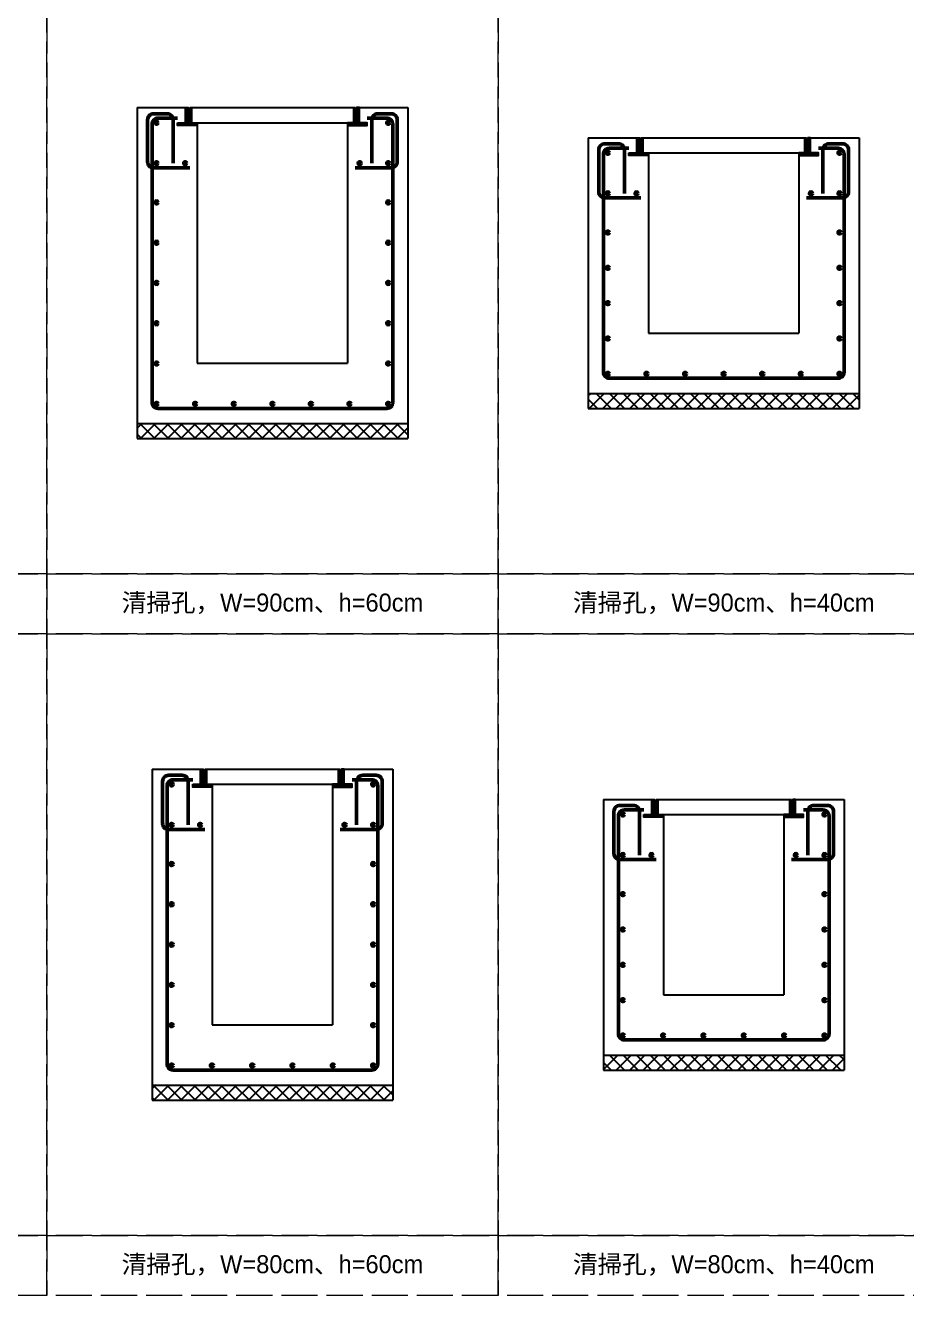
# Model space of a CAD drawing. Extents: x -7340 to 3675, y -3342 to 777.
# Drawn here: x 1542.9 to 1835.8, y -3342 to -2919.7 of the extents above; entities that cross this region are included whole.
import ezdxf

# ---------------------------------------------------------------- set-up
doc = ezdxf.new("R2010")
doc.units = 0
doc.header["$MEASUREMENT"] = 0
doc.linetypes.add('ACAD_ISO02W100', pattern=[15, 12, -3])
doc.layers.add('一、4.基本-隱藏', color=9, linetype='ACAD_ISO02W100', lineweight=20, plot=False)
doc.layers.add('三、3.文字-註解文字', color=2, linetype='Continuous')
for name, color, linetype, lineweight in [('二、2.繪圖-施作項目', 181, 'Continuous', 30), ('二、5.繪圖-鋼筋', 60, 'Continuous', 50), ('二、6.繪圖-其他施作項目', 35, 'Continuous', 30)]:
    doc.layers.add(name, color=color, linetype=linetype, lineweight=lineweight)
doc.styles.add('註解文字', font='MS PGothic.ttf', dxfattribs={"height": 3})
pattern_1 = [(45, (115.2368, -3310.5284), (-2.245064, 2.245064), []), (135, (115.2368, -3310.5284), (-2.245064, -2.245064), [])]

msp = doc.modelspace()

# ---------------------------------------------------------------- hatches: boundary and pattern name
at = {"layer": '二、2.繪圖-施作項目'}
h = msp.add_hatch(dxfattribs=at)
h.set_pattern_fill('ANSI37', color=256)
h.set_pattern_definition(pattern_1)
h.paths.add_polyline_path([(1730, -3042), (1730, -3047), (1820, -3047), (1820, -3042)])
h = msp.add_hatch(dxfattribs=at)
h.set_pattern_fill('ANSI37', color=256)
h.set_pattern_definition(pattern_1)
h.paths.add_polyline_path([(1670, -3057), (1670, -3052), (1580, -3052), (1580, -3057)])
h = msp.add_hatch(dxfattribs=at)
h.set_pattern_fill('ANSI37', color=256)
h.set_pattern_definition(pattern_1)
h.paths.add_polyline_path([(1735, -3262), (1735, -3267), (1815, -3267), (1815, -3262)])
h = msp.add_hatch(dxfattribs=at)
h.set_pattern_fill('ANSI37', color=256)
h.set_pattern_definition(pattern_1)
h.paths.add_polyline_path([(1585, -3272), (1585, -3277), (1665, -3277), (1665, -3272)])
at = {"layer": '二、5.繪圖-鋼筋'}
h = msp.add_hatch(color=256, dxfattribs=at)
h.dxf.hatch_style = 1
h.paths.add_polyline_path([(1587, -2952, 1), (1586, -2952, 1)])
h = msp.add_hatch(color=256, dxfattribs=at)
h.dxf.hatch_style = 1
h.paths.add_polyline_path([(1664, -2952, 1), (1663, -2952, 1)])
h = msp.add_hatch(color=256, dxfattribs=at)
h.dxf.hatch_style = 1
h.paths.add_polyline_path([(1737, -2962, 1), (1736, -2962, 1)])
h = msp.add_hatch(color=256, dxfattribs=at)
h.dxf.hatch_style = 1
h.paths.add_polyline_path([(1814, -2962, 1), (1813, -2962, 1)])
h = msp.add_hatch(color=256, dxfattribs=at)
h.dxf.hatch_style = 1
h.paths.add_polyline_path([(1587, -2965.5, 1), (1586, -2965.5, 1)])
h = msp.add_hatch(color=256, dxfattribs=at)
h.dxf.hatch_style = 1
h.paths.add_polyline_path([(1596.5, -2965.5, 1), (1595.5, -2965.5, 1)])
h = msp.add_hatch(color=256, dxfattribs=at)
h.dxf.hatch_style = 1
h.paths.add_polyline_path([(1654.5, -2965.5, 1), (1653.5, -2965.5, 1)])
h = msp.add_hatch(color=256, dxfattribs=at)
h.dxf.hatch_style = 1
h.paths.add_polyline_path([(1664, -2965.5, 1), (1663, -2965.5, 1)])
h = msp.add_hatch(color=256, dxfattribs=at)
h.dxf.hatch_style = 1
h.paths.add_polyline_path([(1737, -2975.5, 1), (1736, -2975.5, 1)])
h = msp.add_hatch(color=256, dxfattribs=at)
h.dxf.hatch_style = 1
h.paths.add_polyline_path([(1746.5, -2975.5, 1), (1745.5, -2975.5, 1)])
h = msp.add_hatch(color=256, dxfattribs=at)
h.dxf.hatch_style = 1
h.paths.add_polyline_path([(1804.5, -2975.5, 1), (1803.5, -2975.5, 1)])
h = msp.add_hatch(color=256, dxfattribs=at)
h.dxf.hatch_style = 1
h.paths.add_polyline_path([(1814, -2975.5, 1), (1813, -2975.5, 1)])
h = msp.add_hatch(color=256, dxfattribs=at)
h.dxf.hatch_style = 1
h.paths.add_polyline_path([(1587, -2978.5, 1), (1586, -2978.5, 1)])
h = msp.add_hatch(color=256, dxfattribs=at)
h.dxf.hatch_style = 1
h.paths.add_polyline_path([(1664, -2978.5, 1), (1663, -2978.5, 1)])
h = msp.add_hatch(color=256, dxfattribs=at)
h.dxf.hatch_style = 1
h.paths.add_polyline_path([(1737, -2988.5, 1), (1736, -2988.5, 1)])
h = msp.add_hatch(color=256, dxfattribs=at)
h.dxf.hatch_style = 1
h.paths.add_polyline_path([(1814, -2988.5, 1), (1813, -2988.5, 1)])
h = msp.add_hatch(color=256, dxfattribs=at)
h.dxf.hatch_style = 1
h.paths.add_polyline_path([(1587, -2991.9, 1), (1586, -2991.9, 1)])
h = msp.add_hatch(color=256, dxfattribs=at)
h.dxf.hatch_style = 1
h.paths.add_polyline_path([(1664, -2991.9, 1), (1663, -2991.9, 1)])
h = msp.add_hatch(color=256, dxfattribs=at)
h.dxf.hatch_style = 1
h.paths.add_polyline_path([(1737, -3000.25, 1), (1736, -3000.25, 1)])
h = msp.add_hatch(color=256, dxfattribs=at)
h.dxf.hatch_style = 1
h.paths.add_polyline_path([(1814, -3000.25, 1), (1813, -3000.25, 1)])
h = msp.add_hatch(color=256, dxfattribs=at)
h.dxf.hatch_style = 1
h.paths.add_polyline_path([(1587, -3005.3, 1), (1586, -3005.3, 1)])
h = msp.add_hatch(color=256, dxfattribs=at)
h.dxf.hatch_style = 1
h.paths.add_polyline_path([(1664, -3005.3, 1), (1663, -3005.3, 1)])
h = msp.add_hatch(color=256, dxfattribs=at)
h.dxf.hatch_style = 1
h.paths.add_polyline_path([(1737, -3012, 1), (1736, -3012, 1)])
h = msp.add_hatch(color=256, dxfattribs=at)
h.dxf.hatch_style = 1
h.paths.add_polyline_path([(1814, -3012, 1), (1813, -3012, 1)])
h = msp.add_hatch(color=256, dxfattribs=at)
h.dxf.hatch_style = 1
h.paths.add_polyline_path([(1587, -3018.7, 1), (1586, -3018.7, 1)])
h = msp.add_hatch(color=256, dxfattribs=at)
h.dxf.hatch_style = 1
h.paths.add_polyline_path([(1664, -3018.7, 1), (1663, -3018.7, 1)])
h = msp.add_hatch(color=256, dxfattribs=at)
h.dxf.hatch_style = 1
h.paths.add_polyline_path([(1737, -3023.75, 1), (1736, -3023.75, 1)])
h = msp.add_hatch(color=256, dxfattribs=at)
h.dxf.hatch_style = 1
h.paths.add_polyline_path([(1814, -3023.75, 1), (1813, -3023.75, 1)])
h = msp.add_hatch(color=256, dxfattribs=at)
h.dxf.hatch_style = 1
h.paths.add_polyline_path([(1587, -3032.1, 1), (1586, -3032.1, 1)])
h = msp.add_hatch(color=256, dxfattribs=at)
h.dxf.hatch_style = 1
h.paths.add_polyline_path([(1664, -3032.1, 1), (1663, -3032.1, 1)])
h = msp.add_hatch(color=256, dxfattribs=at)
h.dxf.hatch_style = 1
h.paths.add_polyline_path([(1737, -3035.5, 1), (1736, -3035.5, 1)])
h = msp.add_hatch(color=256, dxfattribs=at)
h.dxf.hatch_style = 1
h.paths.add_polyline_path([(1749.83, -3035.5, 1), (1748.83, -3035.5, 1)])
h = msp.add_hatch(color=256, dxfattribs=at)
h.dxf.hatch_style = 1
h.paths.add_polyline_path([(1762.66, -3035.5, 1), (1761.66, -3035.5, 1)])
h = msp.add_hatch(color=256, dxfattribs=at)
h.dxf.hatch_style = 1
h.paths.add_polyline_path([(1775.5, -3035.5, 1), (1774.5, -3035.5, 1)])
h = msp.add_hatch(color=256, dxfattribs=at)
h.dxf.hatch_style = 1
h.paths.add_polyline_path([(1788.32, -3035.5, 1), (1787.32, -3035.5, 1)])
h = msp.add_hatch(color=256, dxfattribs=at)
h.dxf.hatch_style = 1
h.paths.add_polyline_path([(1801.15, -3035.5, 1), (1800.15, -3035.5, 1)])
h = msp.add_hatch(color=256, dxfattribs=at)
h.dxf.hatch_style = 1
h.paths.add_polyline_path([(1814, -3035.5, 1), (1813, -3035.5, 1)])
h = msp.add_hatch(color=256, dxfattribs=at)
h.dxf.hatch_style = 1
h.paths.add_polyline_path([(1587, -3045.5, 1), (1586, -3045.5, 1)])
h = msp.add_hatch(color=256, dxfattribs=at)
h.dxf.hatch_style = 1
h.paths.add_polyline_path([(1599.83, -3045.5, 1), (1598.83, -3045.5, 1)])
h = msp.add_hatch(color=256, dxfattribs=at)
h.dxf.hatch_style = 1
h.paths.add_polyline_path([(1612.66, -3045.5, 1), (1611.66, -3045.5, 1)])
h = msp.add_hatch(color=256, dxfattribs=at)
h.dxf.hatch_style = 1
h.paths.add_polyline_path([(1625.5, -3045.5, 1), (1624.5, -3045.5, 1)])
h = msp.add_hatch(color=256, dxfattribs=at)
h.dxf.hatch_style = 1
h.paths.add_polyline_path([(1638.32, -3045.5, 1), (1637.32, -3045.5, 1)])
h = msp.add_hatch(color=256, dxfattribs=at)
h.dxf.hatch_style = 1
h.paths.add_polyline_path([(1651.15, -3045.5, 1), (1650.15, -3045.5, 1)])
h = msp.add_hatch(color=256, dxfattribs=at)
h.dxf.hatch_style = 1
h.paths.add_polyline_path([(1664, -3045.5, 1), (1663, -3045.5, 1)])
h = msp.add_hatch(color=256, dxfattribs=at)
h.dxf.hatch_style = 1
h.paths.add_polyline_path([(1592, -3172, 1), (1591, -3172, 1)])
h = msp.add_hatch(color=256, dxfattribs=at)
h.dxf.hatch_style = 1
h.paths.add_polyline_path([(1659, -3172, 1), (1658, -3172, 1)])
h = msp.add_hatch(color=256, dxfattribs=at)
h.dxf.hatch_style = 1
h.paths.add_polyline_path([(1742, -3182, 1), (1741, -3182, 1)])
h = msp.add_hatch(color=256, dxfattribs=at)
h.dxf.hatch_style = 1
h.paths.add_polyline_path([(1809, -3182, 1), (1808, -3182, 1)])
h = msp.add_hatch(color=256, dxfattribs=at)
h.dxf.hatch_style = 1
h.paths.add_polyline_path([(1592, -3185.5, 1), (1591, -3185.5, 1)])
h = msp.add_hatch(color=256, dxfattribs=at)
h.dxf.hatch_style = 1
h.paths.add_polyline_path([(1601.5, -3185.5, 1), (1600.5, -3185.5, 1)])
h = msp.add_hatch(color=256, dxfattribs=at)
h.dxf.hatch_style = 1
h.paths.add_polyline_path([(1649.5, -3185.5, 1), (1648.5, -3185.5, 1)])
h = msp.add_hatch(color=256, dxfattribs=at)
h.dxf.hatch_style = 1
h.paths.add_polyline_path([(1659, -3185.5, 1), (1658, -3185.5, 1)])
h = msp.add_hatch(color=256, dxfattribs=at)
h.dxf.hatch_style = 1
h.paths.add_polyline_path([(1742, -3195.5, 1), (1741, -3195.5, 1)])
h = msp.add_hatch(color=256, dxfattribs=at)
h.dxf.hatch_style = 1
h.paths.add_polyline_path([(1751.5, -3195.5, 1), (1750.5, -3195.5, 1)])
h = msp.add_hatch(color=256, dxfattribs=at)
h.dxf.hatch_style = 1
h.paths.add_polyline_path([(1799.5, -3195.5, 1), (1798.5, -3195.5, 1)])
h = msp.add_hatch(color=256, dxfattribs=at)
h.dxf.hatch_style = 1
h.paths.add_polyline_path([(1809, -3195.5, 1), (1808, -3195.5, 1)])
h = msp.add_hatch(color=256, dxfattribs=at)
h.dxf.hatch_style = 1
h.paths.add_polyline_path([(1592, -3198.5, 1), (1591, -3198.5, 1)])
h = msp.add_hatch(color=256, dxfattribs=at)
h.dxf.hatch_style = 1
h.paths.add_polyline_path([(1659, -3198.5, 1), (1658, -3198.5, 1)])
h = msp.add_hatch(color=256, dxfattribs=at)
h.dxf.hatch_style = 1
h.paths.add_polyline_path([(1742, -3208.5, 1), (1741, -3208.5, 1)])
h = msp.add_hatch(color=256, dxfattribs=at)
h.dxf.hatch_style = 1
h.paths.add_polyline_path([(1809, -3208.5, 1), (1808, -3208.5, 1)])
h = msp.add_hatch(color=256, dxfattribs=at)
h.dxf.hatch_style = 1
h.paths.add_polyline_path([(1592, -3211.9, 1), (1591, -3211.9, 1)])
h = msp.add_hatch(color=256, dxfattribs=at)
h.dxf.hatch_style = 1
h.paths.add_polyline_path([(1659, -3211.9, 1), (1658, -3211.9, 1)])
h = msp.add_hatch(color=256, dxfattribs=at)
h.dxf.hatch_style = 1
h.paths.add_polyline_path([(1742, -3220.25, 1), (1741, -3220.25, 1)])
h = msp.add_hatch(color=256, dxfattribs=at)
h.dxf.hatch_style = 1
h.paths.add_polyline_path([(1809, -3220.25, 1), (1808, -3220.25, 1)])
h = msp.add_hatch(color=256, dxfattribs=at)
h.dxf.hatch_style = 1
h.paths.add_polyline_path([(1592, -3225.3, 1), (1591, -3225.3, 1)])
h = msp.add_hatch(color=256, dxfattribs=at)
h.dxf.hatch_style = 1
h.paths.add_polyline_path([(1659, -3225.3, 1), (1658, -3225.3, 1)])
h = msp.add_hatch(color=256, dxfattribs=at)
h.dxf.hatch_style = 1
h.paths.add_polyline_path([(1742, -3232, 1), (1741, -3232, 1)])
h = msp.add_hatch(color=256, dxfattribs=at)
h.dxf.hatch_style = 1
h.paths.add_polyline_path([(1809, -3232, 1), (1808, -3232, 1)])
h = msp.add_hatch(color=256, dxfattribs=at)
h.dxf.hatch_style = 1
h.paths.add_polyline_path([(1592, -3238.7, 1), (1591, -3238.7, 1)])
h = msp.add_hatch(color=256, dxfattribs=at)
h.dxf.hatch_style = 1
h.paths.add_polyline_path([(1659, -3238.7, 1), (1658, -3238.7, 1)])
h = msp.add_hatch(color=256, dxfattribs=at)
h.dxf.hatch_style = 1
h.paths.add_polyline_path([(1742, -3243.75, 1), (1741, -3243.75, 1)])
h = msp.add_hatch(color=256, dxfattribs=at)
h.dxf.hatch_style = 1
h.paths.add_polyline_path([(1809, -3243.75, 1), (1808, -3243.75, 1)])
h = msp.add_hatch(color=256, dxfattribs=at)
h.dxf.hatch_style = 1
h.paths.add_polyline_path([(1592, -3252.1, 1), (1591, -3252.1, 1)])
h = msp.add_hatch(color=256, dxfattribs=at)
h.dxf.hatch_style = 1
h.paths.add_polyline_path([(1659, -3252.1, 1), (1658, -3252.1, 1)])
h = msp.add_hatch(color=256, dxfattribs=at)
h.dxf.hatch_style = 1
h.paths.add_polyline_path([(1742, -3255.5, 1), (1741, -3255.5, 1)])
h = msp.add_hatch(color=256, dxfattribs=at)
h.dxf.hatch_style = 1
h.paths.add_polyline_path([(1755.4, -3255.5, 1), (1754.4, -3255.5, 1)])
h = msp.add_hatch(color=256, dxfattribs=at)
h.dxf.hatch_style = 1
h.paths.add_polyline_path([(1768.8, -3255.5, 1), (1767.8, -3255.5, 1)])
h = msp.add_hatch(color=256, dxfattribs=at)
h.dxf.hatch_style = 1
h.paths.add_polyline_path([(1782.2, -3255.5, 1), (1781.2, -3255.5, 1)])
h = msp.add_hatch(color=256, dxfattribs=at)
h.dxf.hatch_style = 1
h.paths.add_polyline_path([(1795.6, -3255.5, 1), (1794.6, -3255.5, 1)])
h = msp.add_hatch(color=256, dxfattribs=at)
h.dxf.hatch_style = 1
h.paths.add_polyline_path([(1809, -3255.5, 1), (1808, -3255.5, 1)])
h = msp.add_hatch(color=256, dxfattribs=at)
h.dxf.hatch_style = 1
h.paths.add_polyline_path([(1592, -3265.5, 1), (1591, -3265.5, 1)])
h = msp.add_hatch(color=256, dxfattribs=at)
h.dxf.hatch_style = 1
h.paths.add_polyline_path([(1605.4, -3265.5, 1), (1604.4, -3265.5, 1)])
h = msp.add_hatch(color=256, dxfattribs=at)
h.dxf.hatch_style = 1
h.paths.add_polyline_path([(1618.8, -3265.5, 1), (1617.8, -3265.5, 1)])
h = msp.add_hatch(color=256, dxfattribs=at)
h.dxf.hatch_style = 1
h.paths.add_polyline_path([(1632.2, -3265.5, 1), (1631.2, -3265.5, 1)])
h = msp.add_hatch(color=256, dxfattribs=at)
h.dxf.hatch_style = 1
h.paths.add_polyline_path([(1645.6, -3265.5, 1), (1644.6, -3265.5, 1)])
h = msp.add_hatch(color=256, dxfattribs=at)
h.dxf.hatch_style = 1
h.paths.add_polyline_path([(1659, -3265.5, 1), (1658, -3265.5, 1)])
at = {"layer": '二、6.繪圖-其他施作項目'}
h = msp.add_hatch(dxfattribs=at)
h.set_pattern_fill('ANSI31', color=256, scale=0.1)
h.set_pattern_definition([(45, (2824.83422, -3967.52732), (-0.2245064, 0.2245064), [])])
h.paths.add_polyline_path([(1597, -2947), (1596.1, -2947), (1596.1, -2952), (1593.5, -2952), (1593.5, -2952.9), (1600, -2952.9), (1600, -2952), (1597, -2952)])
h.paths.add_polyline_path([(1653, -2952), (1650, -2952), (1650, -2952.9), (1656.5, -2952.9), (1656.5, -2952), (1653.9, -2952), (1653.9, -2947), (1653, -2947)])
h = msp.add_hatch(dxfattribs=at)
h.set_pattern_fill('ANSI31', color=256, scale=0.1)
h.set_pattern_definition([(45, (2974.83422, -3977.52732), (-0.2245064, 0.2245064), [])])
h.paths.add_polyline_path([(1747, -2957), (1746.1, -2957), (1746.1, -2962), (1743.5, -2962), (1743.5, -2962.9), (1750, -2962.9), (1750, -2962), (1747, -2962)])
h.paths.add_polyline_path([(1803, -2962), (1800, -2962), (1800, -2962.9), (1806.5, -2962.9), (1806.5, -2962), (1803.9, -2962), (1803.9, -2957), (1803, -2957)])
h = msp.add_hatch(dxfattribs=at)
h.set_pattern_fill('ANSI31', color=256, scale=0.1)
h.set_pattern_definition([(45, (3316.50886, -4471.28593), (-0.224506403, 0.224506403), [])])
h.paths.add_polyline_path([(1601.1, -3172), (1598.5, -3172), (1598.5, -3172.9), (1605, -3172.9), (1605, -3172), (1602, -3172), (1602, -3167), (1601.1, -3167)])
h.paths.add_polyline_path([(1648.9, -3167), (1648, -3167), (1648, -3172), (1645, -3172), (1645, -3172.9), (1651.5, -3172.9), (1651.5, -3172), (1648.9, -3172)])
h = msp.add_hatch(dxfattribs=at)
h.set_pattern_fill('ANSI31', color=256, scale=0.1)
h.set_pattern_definition([(45, (3466.50886, -4481.28593), (-0.224506403, 0.224506403), [])])
h.paths.add_polyline_path([(1751.1, -3182), (1748.5, -3182), (1748.5, -3182.9), (1755, -3182.9), (1755, -3182), (1752, -3182), (1752, -3177), (1751.1, -3177)])
h.paths.add_polyline_path([(1798.9, -3177), (1798, -3177), (1798, -3182), (1795, -3182), (1795, -3182.9), (1801.5, -3182.9), (1801.5, -3182), (1798.9, -3182)])

# ---------------------------------------------------------------- linework, layer by layer
at = {"layer": '一、4.基本-隱藏'}
for points in [[(1400, -2902), (1550, -2902), (1550, -3102), (1400, -3102)], [(1550, -2902), (1700, -2902), (1700, -3102), (1550, -3102)], [(1700, -2902), (1850, -2902), (1850, -3102), (1700, -3102)], [(1400, -3102), (1550, -3102), (1550, -3122), (1400, -3122)], [(1550, -3102), (1700, -3102), (1700, -3122), (1550, -3122)], [(1700, -3102), (1850, -3102), (1850, -3122), (1700, -3122)], [(1400, -3122), (1550, -3122), (1550, -3322), (1400, -3322)], [(1550, -3122), (1700, -3122), (1700, -3322), (1550, -3322)], [(1700, -3122), (1850, -3122), (1850, -3322), (1700, -3322)], [(1400, -3322), (1550, -3322), (1550, -3342), (1400, -3342)], [(1550, -3322), (1700, -3322), (1700, -3342), (1550, -3342)], [(1700, -3322), (1850, -3322), (1850, -3342), (1700, -3342)]]:
    msp.add_lwpolyline(points, close=True, dxfattribs=at)
at = {"layer": '二、2.繪圖-施作項目'}
for points in [[(1580, -2947), (1596.1, -2947)], [(1580, -2947), (1580, -3057)], [(1653.9, -2947), (1670, -2947)], [(1670, -2947), (1670, -3057)], [(1600, -2952), (1600, -3032)], [(1650, -2952), (1650, -3032)], [(1730, -2957), (1746.1, -2957)], [(1730, -2957), (1730, -3047)], [(1803.9, -2957), (1820, -2957)], [(1820, -2957), (1820, -3047)], [(1750, -2962), (1750, -3022)], [(1800, -2962), (1800, -3022)], [(1750, -3022), (1800, -3022)], [(1600, -3032), (1650, -3032)], [(1730, -3042), (1820, -3042)], [(1730, -3047), (1820, -3047)], [(1580, -3052), (1670, -3052)], [(1580, -3057), (1670, -3057)], [(1585, -3167), (1601.1, -3167)], [(1585, -3167), (1585, -3277)], [(1648.9, -3167), (1665, -3167)], [(1665, -3167), (1665, -3277)], [(1605, -3172), (1605, -3252)], [(1645, -3172), (1645, -3252)], [(1735, -3177), (1751.1, -3177)], [(1735, -3177), (1735, -3267)], [(1798.9, -3177), (1815, -3177)], [(1815, -3177), (1815, -3267)], [(1755, -3182), (1755, -3242)], [(1795, -3182), (1795, -3242)], [(1755, -3242), (1795, -3242)], [(1605, -3252), (1645, -3252)], [(1735, -3262), (1815, -3262)], [(1735, -3267), (1815, -3267)], [(1585, -3272), (1665, -3272)], [(1585, -3277), (1665, -3277)]]:
    msp.add_lwpolyline(points, dxfattribs=at)
at = {"layer": '二、5.繪圖-鋼筋'}
for points in [[(1597.5, -2967), (1585.5, -2967, -0.4142136), (1583.5, -2965), (1583.5, -2951, -0.4142136), (1585.5, -2949), (1590, -2949, -0.4142136), (1592, -2951), (1592, -2965.5)], [(1656.5, -2950.5), (1663, -2950.5, -0.4142136), (1665, -2952.5), (1665, -3045, -0.4142136), (1663, -3047), (1587, -3047, -0.4142136), (1585, -3045), (1585, -2952.5, -0.4142136), (1587, -2950.5), (1593.5, -2950.5)], [(1652.5, -2967), (1664.5, -2967, 0.4142136), (1666.5, -2965), (1666.5, -2951, 0.4142136), (1664.5, -2949), (1660, -2949, 0.4142136), (1658, -2951), (1658, -2965.5)], [(1747.5, -2977), (1735.5, -2977, -0.4142136), (1733.5, -2975), (1733.5, -2961, -0.4142136), (1735.5, -2959), (1740, -2959, -0.4142136), (1742, -2961), (1742, -2975.5)], [(1806.5, -2960.5), (1813, -2960.5, -0.4142136), (1815, -2962.5), (1815, -3035, -0.4142136), (1813, -3037), (1737, -3037, -0.4142136), (1735, -3035), (1735, -2962.5, -0.4142136), (1737, -2960.5), (1743.5, -2960.5)], [(1802.5, -2977), (1814.5, -2977, 0.4142136), (1816.5, -2975), (1816.5, -2961, 0.4142136), (1814.5, -2959), (1810, -2959, 0.4142136), (1808, -2961), (1808, -2975.5)], [(1602.5, -3187), (1590.5, -3187, -0.4142136), (1588.5, -3185), (1588.5, -3171, -0.4142136), (1590.5, -3169), (1595, -3169, -0.4142136), (1597, -3171), (1597, -3185.5)], [(1651.5, -3170.5), (1658, -3170.5, -0.4142136), (1660, -3172.5), (1660, -3265, -0.4142136), (1658, -3267), (1592, -3267, -0.4142136), (1590, -3265), (1590, -3172.5, -0.4142136), (1592, -3170.5), (1598.5, -3170.5)], [(1647.5, -3187), (1659.5, -3187, 0.4142136), (1661.5, -3185), (1661.5, -3171, 0.4142136), (1659.5, -3169), (1655, -3169, 0.4142136), (1653, -3171), (1653, -3185.5)], [(1752.5, -3197), (1740.5, -3197, -0.4142136), (1738.5, -3195), (1738.5, -3181, -0.4142136), (1740.5, -3179), (1745, -3179, -0.4142136), (1747, -3181), (1747, -3195.5)], [(1797.5, -3197), (1809.5, -3197, 0.4142136), (1811.5, -3195), (1811.5, -3181, 0.4142136), (1809.5, -3179), (1805, -3179, 0.4142136), (1803, -3181), (1803, -3195.5)], [(1801.5, -3180.5), (1808, -3180.5, -0.4142136), (1810, -3182.5), (1810, -3255, -0.4142136), (1808, -3257), (1742, -3257, -0.4142136), (1740, -3255), (1740, -3182.5, -0.4142136), (1742, -3180.5), (1748.5, -3180.5)]]:
    msp.add_lwpolyline(points, format="xyb", dxfattribs=at)
for centre in [(1586.5, -2952), (1663.5, -2952), (1736.5, -2962), (1813.5, -2962), (1586.5, -2965.5), (1596, -2965.5), (1654, -2965.5), (1663.5, -2965.5), (1736.5, -2975.5), (1746, -2975.5), (1804, -2975.5), (1813.5, -2975.5), (1586.5, -2978.5), (1663.5, -2978.5), (1736.5, -2988.5), (1813.5, -2988.5), (1586.5, -2991.9), (1663.5, -2991.9), (1736.5, -3000.25), (1813.5, -3000.25), (1586.5, -3005.3), (1663.5, -3005.3), (1736.5, -3012), (1813.5, -3012), (1586.5, -3018.7), (1663.5, -3018.7), (1736.5, -3023.75), (1813.5, -3023.75), (1586.5, -3032.1), (1663.5, -3032.1), (1736.5, -3035.5), (1749.33, -3035.5), (1762.16, -3035.5), (1775, -3035.5), (1787.82, -3035.5), (1800.65, -3035.5), (1813.5, -3035.5), (1586.5, -3045.5), (1599.33, -3045.5), (1612.16, -3045.5), (1625, -3045.5), (1637.82, -3045.5), (1650.65, -3045.5), (1663.5, -3045.5), (1591.5, -3172), (1658.5, -3172), (1741.5, -3182), (1808.5, -3182), (1591.5, -3185.5), (1601, -3185.5), (1649, -3185.5), (1658.5, -3185.5), (1741.5, -3195.5), (1751, -3195.5), (1799, -3195.5), (1808.5, -3195.5), (1591.5, -3198.5), (1658.5, -3198.5), (1741.5, -3208.5), (1808.5, -3208.5), (1591.5, -3211.9), (1658.5, -3211.9), (1741.5, -3220.25), (1808.5, -3220.25), (1591.5, -3225.3), (1658.5, -3225.3), (1741.5, -3232), (1808.5, -3232), (1591.5, -3238.7), (1658.5, -3238.7), (1741.5, -3243.75), (1808.5, -3243.75), (1591.5, -3252.1), (1658.5, -3252.1), (1741.5, -3255.5), (1754.9, -3255.5), (1768.3, -3255.5), (1781.7, -3255.5), (1795.1, -3255.5), (1808.5, -3255.5), (1591.5, -3265.5), (1604.9, -3265.5), (1618.3, -3265.5), (1631.7, -3265.5), (1645.1, -3265.5), (1658.5, -3265.5)]:
    msp.add_circle(centre, 0.5, dxfattribs=at)
at = {"layer": '二、6.繪圖-其他施作項目'}
for points in [[(1593.5, -2952), (1596.1, -2952), (1596.1, -2947), (1597, -2947), (1597, -2952), (1600, -2952), (1600, -2952.9), (1593.5, -2952.9)], [(1653.9, -2947), (1653, -2947), (1653, -2952), (1650, -2952), (1650, -2952.9), (1656.5, -2952.9), (1656.5, -2952), (1653.9, -2952)], [(1743.5, -2962), (1746.1, -2962), (1746.1, -2957), (1747, -2957), (1747, -2962), (1750, -2962), (1750, -2962.9), (1743.5, -2962.9)], [(1803.9, -2957), (1803, -2957), (1803, -2962), (1800, -2962), (1800, -2962.9), (1806.5, -2962.9), (1806.5, -2962), (1803.9, -2962)], [(1598.5, -3172), (1601.1, -3172), (1601.1, -3167), (1602, -3167), (1602, -3172), (1605, -3172), (1605, -3172.9), (1598.5, -3172.9)], [(1648.9, -3167), (1648, -3167), (1648, -3172), (1645, -3172), (1645, -3172.9), (1651.5, -3172.9), (1651.5, -3172), (1648.9, -3172)], [(1748.5, -3182), (1751.1, -3182), (1751.1, -3177), (1752, -3177), (1752, -3182), (1755, -3182), (1755, -3182.9), (1748.5, -3182.9)], [(1798.9, -3177), (1798, -3177), (1798, -3182), (1795, -3182), (1795, -3182.9), (1801.5, -3182.9), (1801.5, -3182), (1798.9, -3182)]]:
    msp.add_lwpolyline(points, close=True, dxfattribs=at)
for points in [[(1597.5, -2947), (1597.5, -2952)], [(1597.5, -2947), (1652.5, -2947)], [(1598.1, -2947), (1598.1, -2952)], [(1651.9, -2947), (1651.9, -2952)], [(1652.5, -2947), (1652.5, -2952)], [(1597.5, -2952), (1652.5, -2952)], [(1747.5, -2957), (1747.5, -2962)], [(1747.5, -2957), (1802.5, -2957)], [(1748.1, -2957), (1748.1, -2962)], [(1801.9, -2957), (1801.9, -2962)], [(1802.5, -2957), (1802.5, -2962)], [(1747.5, -2962), (1802.5, -2962)], [(1602.5, -3167), (1602.5, -3172)], [(1602.5, -3167), (1647.5, -3167)], [(1603.1, -3167), (1603.1, -3172)], [(1646.9, -3167), (1646.9, -3172)], [(1647.5, -3167), (1647.5, -3172)], [(1602.5, -3172), (1647.5, -3172)], [(1752.5, -3177), (1752.5, -3182)], [(1752.5, -3177), (1797.5, -3177)], [(1753.1, -3177), (1753.1, -3182)], [(1796.9, -3177), (1796.9, -3182)], [(1797.5, -3177), (1797.5, -3182)], [(1752.5, -3182), (1797.5, -3182)]]:
    msp.add_lwpolyline(points, dxfattribs=at)

# ---------------------------------------------------------------- texts
at = {"layer": '三、3.文字-註解文字', "char_height": 6, "attachment_point": 5, "style": '註解文字'}
for s, insert in [('{\\fMS PGothic|b0|i0|c128|p34;清掃孔，W=}9{\\fMS PGothic|b0|i0|c128|p34;0cm、h=}6{\\fMS PGothic|b0|i0|c128|p34;0cm}', (1625, -3112)), ('{\\fMS PGothic|b0|i0|c128|p34;清掃孔，W=}9{\\fMS PGothic|b0|i0|c128|p34;0cm、h=}4{\\fMS PGothic|b0|i0|c128|p34;0cm}', (1775, -3112)), ('{\\fMS PGothic|b0|i0|c128|p34;清掃孔，W=}8{\\fMS PGothic|b0|i0|c128|p34;0cm、h=}6{\\fMS PGothic|b0|i0|c128|p34;0cm}', (1625, -3332)), ('{\\fMS PGothic|b0|i0|c128|p34;清掃孔，W=}8{\\fMS PGothic|b0|i0|c128|p34;0cm、h=}4{\\fMS PGothic|b0|i0|c128|p34;0cm}', (1775, -3332))]:
    msp.add_mtext_dynamic_manual_height_columns(s, width=115.34783, gutter_width=15, heights=[0], dxfattribs=dict(at, insert=insert))

doc.saveas('drawing.dxf')
